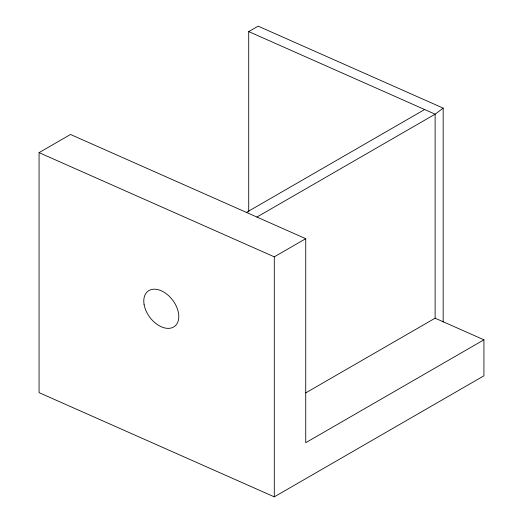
<?xml version="1.0" encoding="UTF-8"?>
<svg xmlns="http://www.w3.org/2000/svg" width="523" height="523" viewBox="0 0 523 523"><rect width="100%" height="100%" fill="white"/><g stroke="black" fill="none" stroke-linecap="round" stroke-linejoin="round"><path stroke-width="0.78" d="M248.713 211.939L248.713 31.596L258.146 26.15L443.171 108.117L435.116 114.177L256.917 217.058M39.068 152.638L70.513 134.483L305.733 238.684L305.733 442.693L483.932 339.813L483.932 375.808L274.287 496.85L39.068 392.642L39.068 152.638L274.287 256.839L305.733 238.684M246.425 212.41L424.624 109.529M305.713 392.897L435.116 318.187L483.932 339.813M248.713 31.596L435.116 114.177L435.116 318.187M443.171 108.117L443.171 322.005M274.287 256.839L274.287 496.85M144.06 304.321A22.044 14.278 53 0 0 172.551 327.542A22.044 14.278 53 0 0 167.229 294.488A22.044 14.278 53 0 0 144.06 304.321"/></g></svg>
